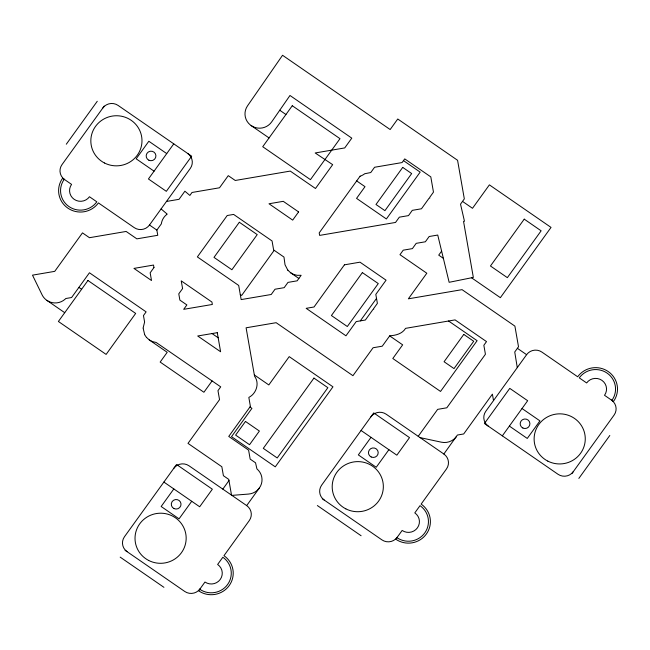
<?xml version="1.0" encoding="UTF-8"?>
<svg xmlns="http://www.w3.org/2000/svg" width="650" height="650" viewBox="0 0 650 650"><rect width="100%" height="100%" fill="white"/><g stroke="black" fill="none" stroke-linecap="round" stroke-linejoin="round"><path stroke-width="0.97" d="M143.146 328.25L144.674 334.677M143.138 327.892L144.601 322.059L143.471 315.559L146.12 311.878L89.448 272.773L71.597 297.529L65.788 298.521L65.122 299.187A14.617 14.316 -4.2 0 1 47.791 300.95L46.597 300.178A14.617 14.316 -4.2 0 1 42.079 294.824L32.5 275.153L54.73 271.359L82.477 232.879L89.464 237.705L126.141 231.449L136.874 238.859L157.763 235.292L156.853 230.092L149.492 225.014A10.961 10.733 -4.2 0 1 134.209 227.622L98.418 202.922A21.929 21.474 -4.2 0 1 67.86 208.138A21.929 21.474 -4.2 0 1 62.627 178.222L71.573 184.397A10.961 10.733 -4.2 0 0 74.189 199.355A10.961 10.733 -4.2 0 0 89.472 196.747L96.826 201.825A19.979 19.565 -4.2 0 1 68.981 206.578A19.979 19.565 -4.2 0 1 64.22 179.319M396.939 537.672A19.979 19.565 -4.2 0 0 424.783 532.919A19.979 19.565 -4.2 0 0 420.014 505.659L414.806 512.883A10.961 10.733 -4.2 0 1 417.422 527.841A10.961 10.733 -4.2 0 1 402.147 530.449L395.809 539.232A21.929 21.474 -4.2 0 0 426.376 534.016A21.929 21.474 -4.2 0 0 421.143 504.099L446.469 468.967A10.961 10.733 -4.2 0 0 443.852 454.009L457.405 435.037L463.694 433.964L492.399 394.144L493.521 400.571M66.3 144.211L97.256 101.278M104.219 106.08L62.002 164.629A10.961 10.733 -4.2 0 0 64.618 179.587M173.769 143.845L148.436 178.977L166.335 191.327L191.661 156.195L118.089 105.422A10.961 10.733 -4.2 0 0 102.814 108.03M149.492 225.014L190.304 168.415A10.961 10.733 -4.2 0 0 187.688 153.457M156.853 230.092L161.354 223.844L161.509 222.844A14.617 14.316 -4.2 0 1 166.603 214.581L167.213 214.134L161.094 208.926M274.194 250.315L241.637 295.466L240.281 294.531M212.087 380.924L203.913 392.259L160.168 362.066L167.204 352.308L149.305 339.958L146.437 337.326M173.826 488.93L161.159 506.496L179.059 518.846L191.726 501.28M222.82 489.125L228.979 480.586M360.311 320.889L376.521 298.407M199.761 589.258A19.979 19.565 -4.2 0 0 227.606 584.504A19.979 19.565 -4.2 0 0 222.844 557.245L217.636 564.468A10.961 10.733 -4.2 0 1 220.252 579.426A10.961 10.733 -4.2 0 1 204.969 582.034L198.64 590.817A21.929 21.474 -4.2 0 0 229.198 585.601A21.929 21.474 -4.2 0 0 223.966 555.685L249.299 520.553A10.961 10.733 -4.2 0 0 246.683 505.594L259.35 488.028A14.617 14.316 -4.2 0 0 256.921 468.894L255.539 462.808L250.169 459.103L248.601 450.133L228.751 436.426L250.396 406.396L248.828 397.418C256.319 393.697 259.821 383.256 254.564 376.244L246.098 327.795L276.144 322.692L352.942 375.692L373.084 347.75L382.249 346.19L389.756 335.782C395.647 335.498 402.35 333.767 405.576 328.348L455.065 319.898L486.509 341.599L483.852 345.28L485.428 354.258L446.826 407.794L437.653 409.362L418.218 436.312M441.618 251.127L438.726 255.133L443.357 258.334M371.004 437.344L358.337 454.911L376.236 467.261L388.895 449.694M611.886 400.376A19.979 19.565 -4.2 0 0 607.116 373.116A19.979 19.565 -4.2 0 0 579.272 377.869L586.633 382.947A10.961 10.733 -4.2 0 1 601.908 380.339A10.961 10.733 -4.2 0 1 604.524 395.298L613.47 401.473A21.929 21.474 -4.2 0 0 608.246 371.556A21.929 21.474 -4.2 0 0 577.679 376.773L541.889 352.072A10.961 10.733 -4.2 0 0 526.606 354.681L485.802 411.279A10.961 10.733 -4.2 0 0 488.41 426.238M502.336 435.849L527.662 400.717L509.771 388.367L484.437 423.499L558.009 474.273A10.961 10.733 -4.2 0 0 573.292 471.664M571.886 473.614L614.104 415.058A10.961 10.733 -4.2 0 0 611.488 400.099M578.841 478.416L609.806 435.476M259.399 487.955L258.521 489.068A14.617 14.316 -4.2 0 1 248.544 494.065L231.879 495.381M456.56 436.386L455.683 437.499A14.617 14.316 -4.2 0 1 441.423 442.195L420.111 437.621M166.481 201.451L179.043 199.314L184.893 191.197L189.873 195.439L192.01 192.473L219.513 187.785L228.264 175.654L235.251 180.472L290.257 171.088L315.486 188.5L332.67 164.661L315.185 152.969L344.736 147.924L351.788 138.141L289.981 95.477L271.684 121.883A14.617 14.316 -4.2 0 1 251.379 125.734L250.234 124.897A14.617 14.316 -4.2 0 1 247.512 105.861L282.547 55.274L390.154 129.537L397.751 118.999L457.576 160.29L464.327 198.892L460.525 204.165L464.466 221.244L463.539 221.398L473.338 277.412L449.142 282.303L437.743 235.048L429.171 236.511L425.368 241.784L416.195 243.344L412.401 248.617L403.227 250.177L399.977 254.694L426.814 273.227L408.363 298.821L462.061 289.656L514.898 326.121L518.513 346.775L514.743 351.999L517.278 367.624M149.305 339.95L152.449 341.599L156.154 342.469L220.716 386.856L217.969 390.658L219.546 399.628L187.996 443.381L221.829 466.733L223.405 475.702L228.768 479.407L231.522 495.129M403.488 160.615L420.16 172.12L386.384 218.961L356.558 198.38L365.007 186.672L356.679 180.919M462.516 201.403L472.501 208.293L489.385 184.868L551.029 227.411L500.37 297.676L471.526 277.777M279.752 110.24L285.943 114.514M251.16 125.588L269.051 137.938M517.4 348.319L526.606 354.681M448.581 321.002L477.116 340.697L440.529 391.446L392.803 358.507L402.659 344.841L389.675 335.887M166.733 153.603L148.834 141.253L136.167 158.819L154.066 171.169M522.031 408.525L539.931 420.875L527.264 438.441L509.372 426.091M290.721 272.846L298.862 278.468M443.852 454.009L386.189 414.213A10.961 10.733 -4.2 0 0 370.906 416.821M361.059 430.479L396.849 455.179L409.516 437.613L373.726 412.912L321.661 485.128A10.961 10.733 -4.2 0 0 324.269 500.086M212.046 333.564L218.172 337.789M254.345 374.944L268.816 384.938L289.217 356.631L332.963 386.823L275.267 466.846L231.522 436.662L251.924 408.354L249.966 407.006M78.902 287.398L81.616 289.274M46.833 300.341L64.724 312.691M322.286 498.721L381.94 539.89A10.961 10.733 -4.2 0 0 397.215 537.282M317.363 505.546L361.108 535.738M246.683 505.594L189.012 465.798A10.961 10.733 -4.2 0 0 173.737 468.406M163.881 482.064L199.68 506.773L212.339 489.206L176.548 464.498L124.483 536.721A10.961 10.733 -4.2 0 0 127.099 551.679M125.109 550.306L184.763 591.476A10.961 10.733 -4.2 0 0 200.046 588.867M120.185 557.139L163.93 587.324M287.828 270.189L285.025 264.786L283.969 257.067L273.626 249.925L272.049 240.947L233.618 214.427L227.216 215.516L197.364 256.921L238.688 285.447L241.166 299.585L271.229 294.491L275.023 289.226L284.188 287.658L287.991 282.392L297.156 280.824L301.137 275.299L297.156 275.324L293.792 274.463L290.566 272.74L287.511 269.807M144.852 334.994L146.201 337.049M87.945 280.491L58.394 321.474L106.121 354.412L135.671 313.422L87.945 280.491M153.961 267.556L150.158 272.829L151.507 280.524L133.949 268.401L153.522 265.062L153.961 267.556M292.273 105.731L262.722 146.721L310.44 179.652L339.999 138.669L292.273 105.731M182.585 288.567L178.782 293.841L179.879 300.105L186.867 304.931L183.698 309.327L212.347 304.468L211.924 302.047L181.236 280.873L182.585 288.567M239.33 222.259L213.996 257.392L231.896 269.742L257.221 234.609L239.33 222.259M298.602 211.916L292.687 220.114L268.994 203.767L283.262 201.329L298.602 211.916M360.1 176.183L319.199 232.903L319.637 235.398L395.533 222.446L399.336 217.173L408.501 215.613L412.303 210.34L421.468 208.78L429.065 198.234L429.796 198.112L429.674 197.397L433.469 192.132L430.804 176.889L404.731 158.893L402.074 162.565L374.571 167.261L370.768 172.534L364.691 173.753A14.617 14.316 -4.2 0 1 360.986 175.882L360.1 176.183M402.724 167.391L375.984 204.482L384.938 210.657L411.669 173.566L402.724 167.391M344.419 264.834L314.023 306.995L306.166 308.336L345.963 335.806L356.216 321.588L365.381 320.019L373.076 309.343L373.693 309.254L373.588 308.644L377.39 303.371L375.814 294.393L386.067 280.174L359.994 262.178L344.419 264.834M245.472 421.444L235.617 435.102L249.543 444.706L259.391 431.048L245.472 421.444M362.367 272.602L331.411 315.543L347.319 326.519L378.276 283.579L362.367 272.602M313.95 378.089L263.291 448.354L277.209 457.957L327.868 387.692L313.95 378.089M524.233 219.148L490.457 265.996L507.358 277.656L541.133 230.815L524.233 219.148M463.775 334.417L444.08 361.741L454.017 368.599L473.72 341.274L463.775 334.417M217.279 332.678L197.697 335.993L220.61 351.756L217.279 332.678M148.923 160.241A4.875 4.769 -4.2 0 0 155.911 155.586A4.875 4.769 -4.2 0 0 148.322 151.994A4.875 4.769 -4.2 0 0 148.923 160.241M104.487 162.996A25.578 25.049 -4.2 0 0 141.968 139.758A25.578 25.049 -4.2 0 0 102.773 119.641A25.578 25.049 -4.2 0 0 104.487 162.996M174.029 508.576A4.875 4.769 -4.2 0 0 181.017 503.921A4.875 4.769 -4.2 0 0 173.428 500.337A4.875 4.769 -4.2 0 0 174.029 508.576M148.671 560.454A25.578 25.049 -4.2 0 0 186.152 537.217A25.578 25.049 -4.2 0 0 146.957 517.099A25.578 25.049 -4.2 0 0 148.671 560.454M371.207 456.991A4.875 4.769 -4.2 0 0 378.194 452.335A4.875 4.769 -4.2 0 0 370.606 448.744A4.875 4.769 -4.2 0 0 371.207 456.991M345.849 508.869A25.578 25.049 -4.2 0 0 383.329 485.623A25.578 25.049 -4.2 0 0 344.134 465.514A25.578 25.049 -4.2 0 0 345.849 508.869M522.917 428.049A4.875 4.769 -4.2 0 0 529.904 423.402A4.875 4.769 -4.2 0 0 522.316 419.811A4.875 4.769 -4.2 0 0 522.917 428.049M547.771 461.094A25.578 25.049 -4.2 0 0 585.252 437.848A25.578 25.049 -4.2 0 0 546.057 417.739A25.578 25.049 -4.2 0 0 547.771 461.094"/></g></svg>
